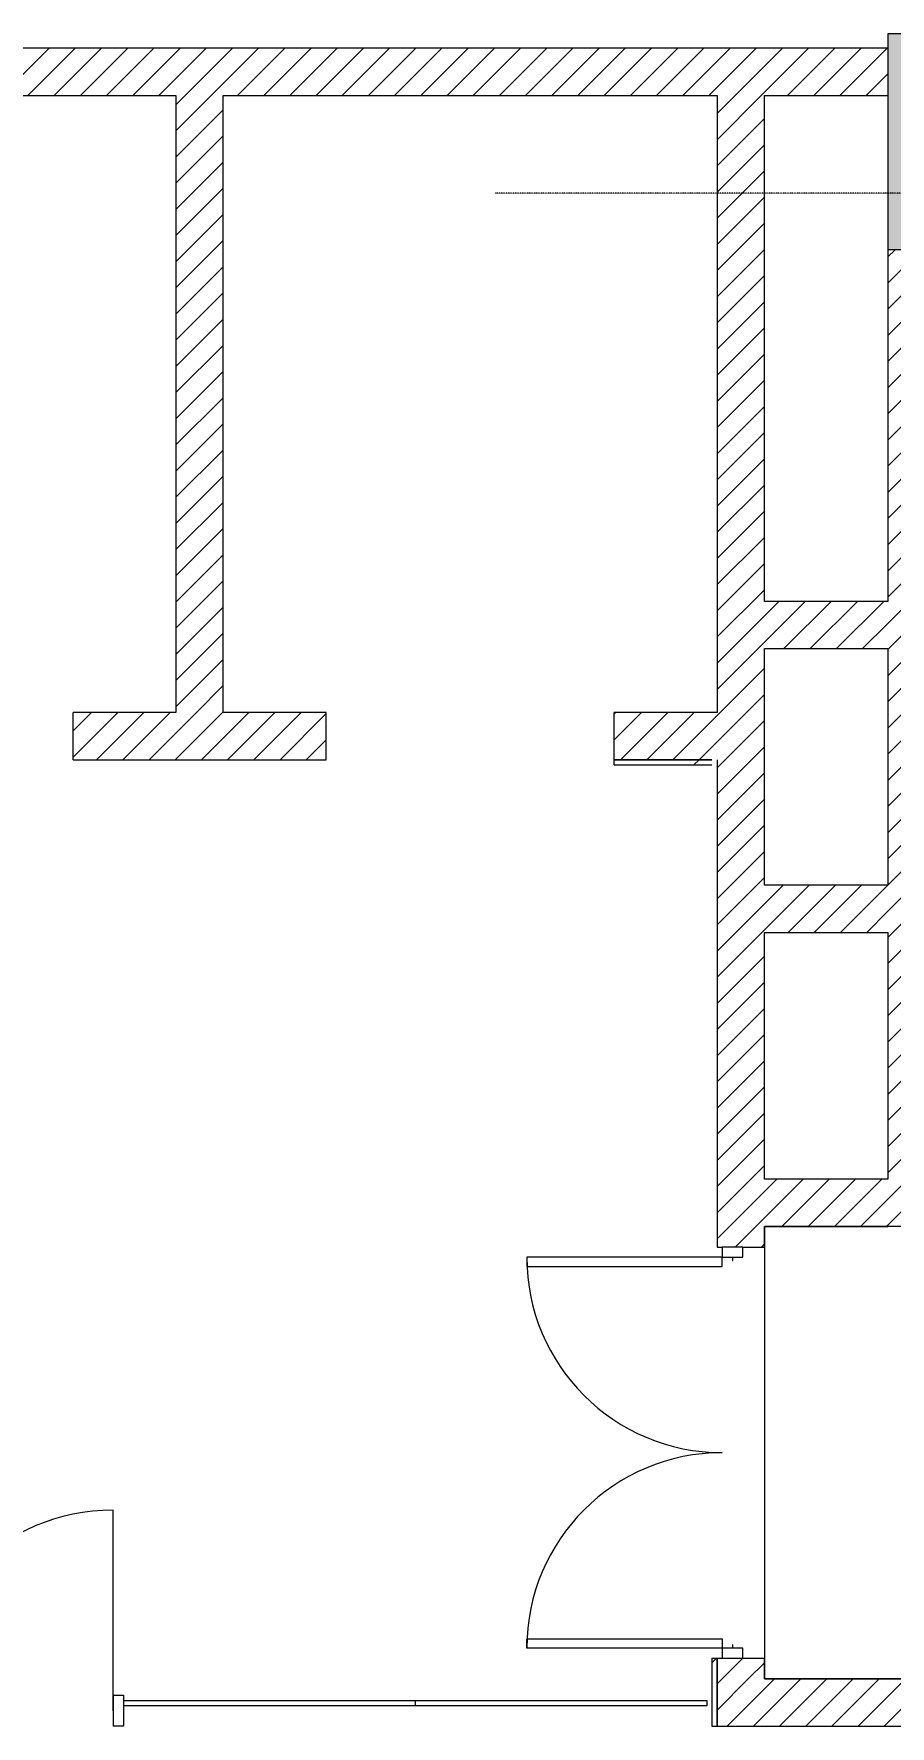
# Model space of a CAD drawing. Header units: millimetres. Extents: x -106145 to 154907, y -84585 to 152038.
# Drawn here: x 112479 to 116640, y 74100 to 82330 of the extents above; entities that cross this region are included whole.
import ezdxf

# ---------------------------------------------------------------- set-up
doc = ezdxf.new("R2010")
doc.units = ezdxf.units.MM
doc.linetypes.add('Cut Out Line _2_', pattern=[2, 1, -1])
doc.linetypes.add('Overhead', pattern=[3.96875, 2.38125, -1.5875])
for name, color, linetype, lineweight in [('A-ANNO-DIMS', 7, 'Continuous', 9), ('A-ANNO-DIMS-300', 7, 'Continuous', 9), ('A-DOOR', 7, 'Continuous', 5), ('A-DOOR-FRAM', 7, 'Continuous', 9), ('A-GLAZ-CURT', 7, 'Continuous', 5), ('A-GLAZ-CWMG', 7, 'Continuous', 5), ('A-WALL', 7, 'Continuous', 5), ('A-WALL-PATT', 7, 'Continuous', 5), ('S-COLS', 7, 'Continuous', 5), ('S-STRS', 7, 'Continuous', 5), ('S-STRS-MBND', 7, 'Overhead', 5)]:
    doc.layers.add(name, color=color, linetype=linetype, lineweight=lineweight)
doc.layers.add('A-DETL', color=7, linetype='Continuous', lineweight=5, true_color=0x00a600)
doc.styles.add('RomanS', font='romans__.ttf', dxfattribs={"width": 0.8, "height": 1200})
doc.dimstyles.new('Diagonal_-_4_mm_RomanS_1', dxfattribs={"dimscale": 304.8, "dimtxt": 1219.023462, "dimasz": 1.476378, "dimexe": 0.984252, "dimexo": 0.0625, "dimgap": 0.19685, "dimtad": 1, "dimdec": 0, "dimzin": 0, "dimdsep": 46, "dimtxsty": 'RomanS', "dimblk1": 'OBLIQUE', "dimblk2": 'OBLIQUE', "dimsah": 1, "dimcen": 0.09, "dimdle": 2.362205, "dimazin": 0, "dimtfac": 1, "dimtdec": 4, "dimtix": 1, "dimtmove": 1, "dimatfit": 3, "dimfxl": 2.362205, "dimfxlon": 1, "dimtvp": 1, "dimtolj": 1, "dimtzin": 0, "dimarcsym": 2})
pattern_1 = [(45, (0, 0), (-63.63961, 63.63961), [])]
pattern_2 = [(45, (0, 0), (-318.198, 318.198), [])]

# ---------------------------------------------------------------- blocks, each defined once
blk = doc.blocks.new('Columns 4 - Columns 4-2543545-Site Plan -MAIN')
at = {"layer": 'S-COLS', "true_color": 0xd4d4d4}
h = blk.add_hatch(color=254, dxfattribs=at)
h.paths.add_polyline_path([(116628.7, 81280.1), (116858.7, 81280.1), (116858.7, 82030.1), (117678.7, 82030.1), (117678.7, 82330.1), (116628.7, 82330.1), (116628.7, 81970.5)], flags=0)
h.paths.add_polyline_path([(121158.7, 81360.1), (121388.7, 81360.1), (121388.7, 82260.1), (120488.7, 82260.1), (120488.7, 82030.1), (121158.7, 82030.1), (121158.7, 81480.1)], flags=0)
h.paths.add_polyline_path([(110538.7, 81360.1), (110768.7, 81360.1), (110768.7, 82030.1), (111103.7, 82030.1), (111103.7, 82260.1), (110203.7, 82260.1), (110203.7, 82030.1), (110538.7, 82030.1)], flags=0)
at = {"layer": 'S-COLS', "color": 254, "true_color": 0xdddddd}
for p, q in [((117678.7, 82330.1), (116628.7, 82330.1)), ((116628.7, 82330.1), (116628.7, 81280.1)), ((117678.7, 82030.1), (117678.7, 82330.1)), ((111103.7, 82260.1), (110203.7, 82260.1)), ((110203.7, 82030.1), (110203.7, 82260.1)), ((111103.7, 82030.1), (111103.7, 82260.1)), ((121388.7, 82260.1), (120488.7, 82260.1)), ((120488.7, 82030.1), (120488.7, 82260.1)), ((121388.7, 81510.1), (121388.7, 82260.1)), ((110203.7, 82030.1), (110538.7, 82030.1)), ((110538.7, 82030.1), (110538.7, 81360.1)), ((110768.7, 81360.1), (110768.7, 82030.1)), ((110768.7, 82030.1), (111103.7, 82030.1)), ((116858.7, 81280.1), (116858.7, 82030.1)), ((116858.7, 82030.1), (117678.7, 82030.1)), ((120488.7, 82030.1), (121158.7, 82030.1)), ((121158.7, 82030.1), (121158.7, 81360.1)), ((121388.7, 81360.1), (121388.7, 81480.1)), ((110538.7, 81360.1), (110768.7, 81360.1)), ((121158.7, 81360.1), (121388.7, 81360.1)), ((116858.7, 81280.1), (116628.7, 81280.1))]:
    blk.add_line(p, q, dxfattribs=at)
blk = doc.blocks.new('M_Door-Passage-Double-Flush - BFWD1 2_0-V8-Site Plan -MAIN')
at = {"layer": 'A-DOOR', "color": 254, "lineweight": 9, "true_color": 0xdddddd}
for p, q in [((-950, 96.35), (-950, 1046.35)), ((-950, 1046.35), (-905, 1046.35)), ((-905, 1046.35), (-905, 96.35)), ((950, 1046.35), (905, 1046.35)), ((905, 1046.35), (905, 96.35)), ((950, 96.35), (950, 1046.35)), ((-905, 96.35), (-950, 96.35)), ((905, 96.35), (950, 96.35))]:
    blk.add_line(p, q, dxfattribs=at)
at = {"layer": 'A-DOOR', "color": 254, "true_color": 0xdddddd}
for centre, start, end in [((-950, 96.35), 0, 90), ((950, 96.35), 90, 180)]:
    blk.add_arc(centre, 950, start, end, dxfattribs=at)
at = {"layer": 'A-DOOR-FRAM', "color": 254, "true_color": 0xdddddd}
for p, q in [((-950, 96.35), (-1000, 96.35)), ((-1000, 96.35), (-1000, -3.65)), ((-950, 46.5875), (-950, 96.35)), ((950, 96.35), (950, 46.5875)), ((1000, 96.35), (950, 96.35)), ((1000, -3.65), (1000, 96.35)), ((-934.125, 46.5875), (-950, 46.5875)), ((-950, -3.65), (-950, 45.5625)), ((-950, 45.5625), (-934.125, 45.5625)), ((-934.125, 45.5625), (-934.125, 46.5875)), ((950, 46.5875), (934.125, 46.5875)), ((934.125, 46.5875), (934.125, 45.5625)), ((934.125, 45.5625), (950, 45.5625)), ((950, 45.5625), (950, -3.65)), ((-1000, -3.65), (-950, -3.65)), ((950, -3.65), (1000, -3.65))]:
    blk.add_line(p, q, dxfattribs=at)
blk = doc.blocks.new('System Panel - Glazed-13179225-Site Plan -MAIN')
at = {"layer": 'A-GLAZ-CURT', "color": 254, "lineweight": 9, "true_color": 0xdddddd}
for p, q in [((-708.7, -24.5), (708.7, -24.5)), ((-708.7, -49.5), (-708.7, -24.5)), ((708.7, -49.5), (-708.7, -49.5)), ((708.7, -49.5), (708.7, -24.5))]:
    blk.add_line(p, q, dxfattribs=at)
blk = doc.blocks.new('M_Curtain Wall Dbl Glass - LOBBY FIRE GLASS DOOR-15013692-Site Plan -MAIN')
at = {"layer": 'A-DOOR', "color": 254, "lineweight": 9, "true_color": 0xdddddd}
for p, q in [((-975, 0), (-975, -975)), ((975, 0), (975, -975))]:
    blk.add_line(p, q, dxfattribs=at)
at = {"layer": 'A-DOOR', "color": 254, "true_color": 0xdddddd}
for centre, start, end in [((-975, 0), 270, 360), ((975, 0), 180, 270)]:
    blk.add_arc(centre, 975, start, end, dxfattribs=at)
blk = doc.blocks.new('System Panel - Glazed-13179221-Site Plan -MAIN')
at = {"layer": 'A-GLAZ-CURT', "color": 254, "lineweight": 9, "true_color": 0xdddddd}
for p, q in [((-708.75, -24.5), (708.75, -24.5)), ((-708.75, -49.5), (-708.75, -24.5)), ((708.75, -49.5), (-708.75, -49.5)), ((708.75, -49.5), (708.75, -24.5))]:
    blk.add_line(p, q, dxfattribs=at)
blk = doc.blocks.new('Rectangular Mullion - 50 x 150mm-13179208-Site Plan -MAIN')
at = {"layer": 'A-GLAZ-CWMG', "color": 254, "lineweight": 18, "true_color": 0xdddddd}
for p, q in [((25, 75), (-25, 75)), ((-25, 75), (-25, -75)), ((25, 75), (25, -75)), ((-25, -75), (25, -75))]:
    blk.add_line(p, q, dxfattribs=at)
blk = doc.blocks.new('MM-HOSPITAL BLOCK-C_2022_11_01_Facade reworking_rvt-1-Site Plan -MAIN')
at = {"layer": 'A-WALL-PATT', "true_color": 0xaaaaaa}
h = blk.add_hatch(dxfattribs=at)
h.set_pattern_fill('FP_10', color=253, style=0, pattern_type=2)
h.set_pattern_definition(pattern_1)
h.paths.add_polyline_path([(113168.7, 82030.1), (116628.7, 82030.1), (116628.7, 82260.1), (111103.7, 82260.1), (111103.7, 82030.1), (112178.1, 82030.1)], flags=0)
h = blk.add_hatch(dxfattribs=at)
h.set_pattern_fill('FP_10', color=253, style=0, pattern_type=2)
h.set_pattern_definition(pattern_1)
h.paths.add_polyline_path([(113398.7, 79030.1), (113398.7, 82030.1), (113168.7, 82030.1), (113168.7, 79030.1)], flags=0)
h = blk.add_hatch(dxfattribs=at)
h.set_pattern_fill('FP_10', color=253, style=0, pattern_type=2)
h.set_pattern_definition(pattern_1)
h.paths.add_polyline_path([(115798.7, 74330.1), (116028.7, 74330.1), (116028.7, 74430.1), (115798.7, 74430.1)], flags=0)
h.paths.add_polyline_path([(115823.7, 76430.1), (116028.7, 76430.1), (116028.7, 82030.1), (115798.7, 82030.1), (115798.7, 76430.1)], flags=0)
h = blk.add_hatch(dxfattribs=at)
h.set_pattern_fill('FP_10', color=253, style=0, pattern_type=2)
h.set_pattern_definition(pattern_1)
h.paths.add_polyline_path([(116858.7, 76530.1), (116858.7, 81280.1), (116628.7, 81280.1), (116628.7, 76530.1)], flags=0)
h = blk.add_hatch(dxfattribs=at)
h.set_pattern_fill('FP_10', color=253, style=0, pattern_type=2)
h.set_pattern_definition(pattern_1)
h.paths.add_polyline_path([(116028.7, 79340.1), (116628.7, 79340.1), (116628.7, 79570.1), (116028.7, 79570.1)], flags=0)
h = blk.add_hatch(dxfattribs=at)
h.set_pattern_fill('FP_10', color=253, style=0, pattern_type=2)
h.set_pattern_definition(pattern_1)
h.paths.add_polyline_path([(115773.7, 78800.1), (115798.7, 78800.1), (115798.7, 79030.1), (115298.7, 79030.1), (115298.7, 78800.1)], flags=0)
h.paths.add_polyline_path([(113898.7, 78800.1), (113898.7, 79030.1), (112668.7, 79030.1), (112668.7, 78800.1)], flags=0)
h.paths.add_polyline_path([(111268.7, 78800.1), (111268.7, 79030.1), (110038.7, 79030.1), (110038.7, 78800.1)], flags=0)
h.paths.add_polyline_path([(108638.7, 78800.1), (108638.7, 79030.1), (107158.7, 79030.1), (107158.7, 78800.1), (107977.3, 78800.1)], flags=0)
h = blk.add_hatch(dxfattribs=at)
h.set_pattern_fill('FP_13', color=253, style=0, pattern_type=2)
h.set_pattern_definition(pattern_2)
h.paths.add_polyline_path([(115773.7, 78775.1), (115773.7, 78800.1), (115298.7, 78800.1), (115298.7, 78775.1)], flags=0)
h = blk.add_hatch(dxfattribs=at)
h.set_pattern_fill('FP_10', color=253, style=0, pattern_type=2)
h.set_pattern_definition(pattern_1)
h.paths.add_polyline_path([(116028.7, 77960.1), (116628.7, 77960.1), (116628.7, 78190.1), (116028.7, 78190.1)], flags=0)
h = blk.add_hatch(dxfattribs=at)
h.set_pattern_fill('FP_10', color=253, style=0, pattern_type=2)
h.set_pattern_definition(pattern_1)
h.paths.add_polyline_path([(116028.7, 76530.1), (116628.7, 76530.1), (116628.7, 76760.1), (116028.7, 76760.1)], flags=0)
h = blk.add_hatch(dxfattribs=at)
h.set_pattern_fill('FP_13', color=253, style=0, pattern_type=2)
h.set_pattern_definition(pattern_2)
h.paths.add_polyline_path([(115798.7, 74100.1), (115798.7, 74430.1), (115773.7, 74430.1), (115773.7, 74100.1)], flags=0)
h = blk.add_hatch(dxfattribs=at)
h.set_pattern_fill('FP_10', color=253, style=0, pattern_type=2)
h.set_pattern_definition(pattern_1)
h.paths.add_polyline_path([(120338.7, 74100.1), (120338.7, 74330.1), (115798.7, 74330.1), (115798.7, 74100.1), (116378.9, 74100.1)], flags=0)
at = {"layer": 'A-WALL', "color": 254, "lineweight": 18, "true_color": 0xdddddd}
for p, q in [((116628.7, 82260.1), (111663.7, 82260.1)), ((116628.7, 82260.1), (116628.7, 82030.1)), ((111103.7, 82030.1), (113168.7, 82030.1)), ((113168.7, 82030.1), (113168.7, 79030.1)), ((113398.7, 82030.1), (115798.7, 82030.1)), ((113398.7, 79030.1), (113398.7, 82030.1)), ((115798.7, 82030.1), (115798.7, 79030.1)), ((116028.7, 82030.1), (116628.7, 82030.1)), ((116028.7, 79570.1), (116028.7, 82030.1)), ((116628.7, 81280.1), (116628.7, 79570.1)), ((116858.7, 81280.1), (116628.7, 81280.1)), ((116628.7, 79570.1), (116028.7, 79570.1)), ((116028.7, 78190.1), (116028.7, 79340.1)), ((116028.7, 79340.1), (116628.7, 79340.1)), ((116628.7, 79340.1), (116628.7, 78190.1)), ((113168.7, 79030.1), (112668.7, 79030.1)), ((112668.7, 78800.1), (112668.7, 79030.1)), ((113898.7, 79030.1), (113398.7, 79030.1)), ((113898.7, 78800.1), (113898.7, 79030.1)), ((115798.7, 79030.1), (115298.7, 79030.1)), ((115298.7, 78800.1), (115298.7, 79030.1)), ((112668.7, 78800.1), (113898.7, 78800.1)), ((115298.7, 78800.1), (115773.7, 78800.1)), ((115773.7, 78800.1), (115298.7, 78800.1)), ((115298.7, 78775.1), (115298.7, 78800.1)), ((115298.7, 78775.1), (115773.7, 78775.1)), ((115798.7, 78800.1), (115798.7, 76430.1)), ((116628.7, 78190.1), (116028.7, 78190.1)), ((116028.7, 76760.1), (116028.7, 77960.1)), ((116028.7, 77960.1), (116628.7, 77960.1)), ((116628.7, 77960.1), (116628.7, 76760.1)), ((116628.7, 76760.1), (116028.7, 76760.1)), ((116028.7, 76530.1), (116628.7, 76530.1)), ((116028.7, 76430.1), (116028.7, 76530.1)), ((116858.7, 76530.1), (116628.7, 76530.1)), ((115798.7, 76430.1), (115823.7, 76430.1)), ((115923.7, 76430.1), (116028.7, 76430.1)), ((115773.7, 74430.1), (115773.7, 74100.1)), ((115773.7, 74430.1), (115798.7, 74430.1)), ((115798.7, 74430.1), (115798.7, 74330.1)), ((115798.7, 74430.1), (115823.7, 74430.1)), ((115798.7, 74100.1), (115798.7, 74430.1)), ((115923.7, 74430.1), (116028.7, 74430.1)), ((116028.7, 74330.1), (116028.7, 74430.1)), ((115798.7, 74330.1), (115798.7, 74100.1)), ((120338.7, 74330.1), (116028.7, 74330.1)), ((115773.7, 74100.1), (115798.7, 74100.1)), ((115798.7, 74100.1), (120338.7, 74100.1))]:
    blk.add_line(p, q, dxfattribs=at)
at = {"layer": 'S-STRS', "color": 254, "true_color": 0xdddddd}
blk.add_line((116028.7, 76430.1), (116028.7, 74430.1), dxfattribs=at)
at = {"layer": 'S-STRS-MBND', "color": 254, "true_color": 0xdddddd}
for p, q in [((118858.7, 76530.1), (116028.7, 76530.1)), ((116028.7, 76530.1), (116028.7, 74330.1)), ((116028.7, 74330.1), (118858.7, 74330.1))]:
    blk.add_line(p, q, dxfattribs=at)
at = {"color": 253, "lineweight": 5, "true_color": 0xaaaaaa}
blk.add_blockref('Columns 4 - Columns 4-2543545-Site Plan -MAIN', (0, 0), dxfattribs=at)
for name, p, rotation in [('M_Door-Passage-Double-Flush - BFWD1 2_0-V8-Site Plan -MAIN', (115920.1, 75430.1), 90), ('M_Curtain Wall Dbl Glass - LOBBY FIRE GLASS DOOR-15013692-Site Plan -MAIN', (111888.7, 74175.1), 180), ('System Panel - Glazed-13179221-Site Plan -MAIN', (113622.5, 74175.1), 180), ('System Panel - Glazed-13179225-Site Plan -MAIN', (115040, 74175.1), 180)]:
    blk.add_blockref(name, p, dxfattribs=dict(at, rotation=rotation))
at = {"color": 253, "lineweight": 5, "true_color": 0xaaaaaa, "extrusion": (0, 0, -1)}
blk.add_blockref('Rectangular Mullion - 50 x 150mm-13179208-Site Plan -MAIN', (-112888.7, 74175.1), dxfattribs=at)
blk = doc.blocks.new('DIMBLOCK18-Site Plan -MAIN')
at = {"layer": 'A-ANNO-DIMS-300', "transparency": 16777216}
for p, q in [((121388.7, 79311.1), (121388.7, 78291.1)), ((121388.7, 78591.1), (121388.7, 79311.1)), ((122518.7, 79311.1), (122518.7, 78291.1)), ((122518.7, 78591.1), (122518.7, 79311.1)), ((120668.7, 78591.1), (123238.7, 78591.1))]:
    blk.add_line(p, q, dxfattribs=at)
at = {"layer": 'A-ANNO-DIMS-300', "lineweight": 35, "transparency": 16777216}
for p, q in [((121388.7, 78591.1), (121613.7, 78816.1)), ((122518.7, 78591.1), (122743.7, 78816.1)), ((121388.7, 78591.1), (121163.7, 78366.1)), ((122518.7, 78591.1), (122293.7, 78366.1))]:
    blk.add_line(p, q, dxfattribs=at)
at = {"layer": 'A-ANNO-DIMS-300', "transparency": 16777216}
blk.add_ellipse((120084.5, 78591.1), major_axis=(1869.3, 0), ratio=0.345742, start_param=4.712389, end_param=6.283185, dxfattribs=at)
at = {"layer": 'A-ANNO-DIMS-300', "color": 0, "transparency": 16777216, "insert": (116466.7, 78574.6), "char_height": 1200, "width": 4341.296, "attachment_point": 1, "line_spacing_factor": 0.983083, "style": 'RomanS'}
blk.add_mtext('1130', dxfattribs=at)
blk = doc.blocks.new('_Oblique')
at = {"color": 0, "linetype": 'ByBlock', "lineweight": -2}
blk.add_line((-0.5, -0.5), (0.5, 0.5), dxfattribs=at)

msp = doc.modelspace()

# ---------------------------------------------------------------- linework, layer by layer
at = {"layer": 'A-DETL', "color": 8, "linetype": 'Cut Out Line _2_', "true_color": 0x808080}
msp.add_line((122118.75, 81555.05), (114718.75, 81555.05), dxfattribs=at)

# ---------------------------------------------------------------- block references
at = {"lineweight": 5}
msp.add_blockref('MM-HOSPITAL BLOCK-C_2022_11_01_Facade reworking_rvt-1-Site Plan -MAIN', (0, 0), dxfattribs=at)

# ---------------------------------------------------------------- dimensions: what is measured, and where the dimension line sits
at = {"layer": 'A-ANNO-DIMS'}
dim = msp.add_linear_dim(base=(122518.75, 78591.1), p1=(121388.75, 79311.1), p2=(122518.75, 79311.1), dimstyle='Diagonal_-_4_mm_RomanS_1', override={"dimpost": '<>', "dimfxl": 1130}, dxfattribs=at)
dim.commit()
dim.dimension.update_dxf_attribs({"geometry": 'DIMBLOCK18-Site Plan -MAIN', "text_midpoint": (118637.36, 77774.62), "dimtype": 160})

doc.saveas('drawing.dxf')
